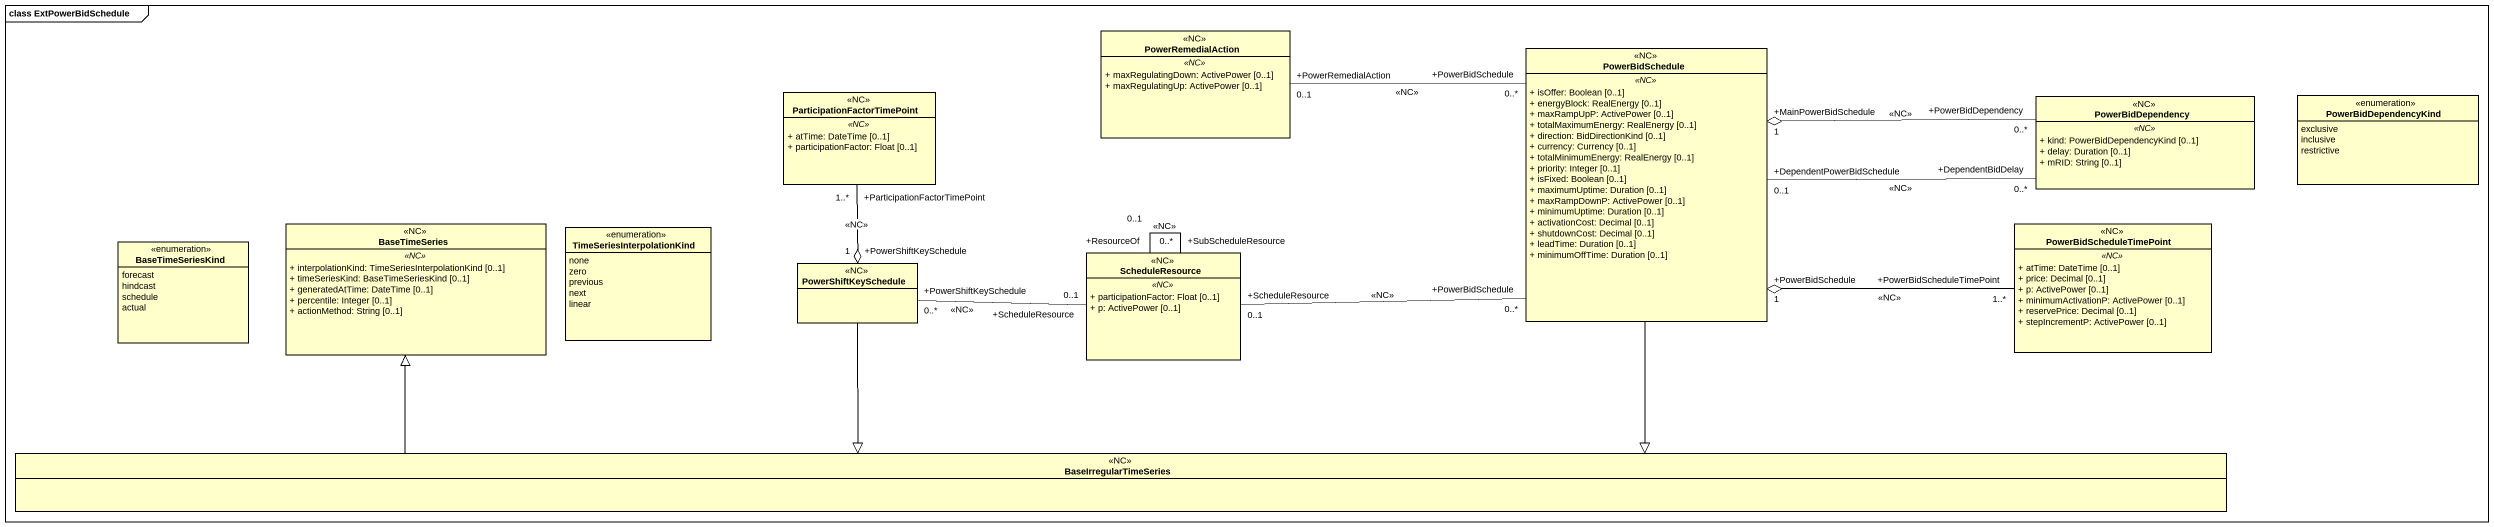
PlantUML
@startuml
mainframe class ExtPowerBidSchedule
hide circle
hide empty members
skinparam classAttributeIconSize 0
class PowerRemedialAction <<NC>> {
  .. <<NC>> ..
  + maxRegulatingDown: ActivePower [0..1]
  + maxRegulatingUp: ActivePower [0..1]
}
class PowerBidSchedule <<NC>> {
  .. <<NC>> ..
  + isOffer: Boolean [0..1]
  + energyBlock: RealEnergy [0..1]
  + maxRampUpP: ActivePower [0..1]
  + totalMaximumEnergy: RealEnergy [0..1]
  + direction: BidDirectionKind [0..1]
  + currency: Currency [0..1]
  + totalMinimumEnergy: RealEnergy [0..1]
  + priority: Integer [0..1]
  + isFixed: Boolean [0..1]
  + maximumUptime: Duration [0..1]
  + maxRampDownP: ActivePower [0..1]
  + minimumUptime: Duration [0..1]
  + activationCost: Decimal [0..1]
  + shutdownCost: Decimal [0..1]
  + leadTime: Duration [0..1]
  + minimumOffTime: Duration [0..1]
}
class ParticipationFactorTimePoint <<NC>> {
  .. <<NC>> ..
  + atTime: DateTime [0..1]
  + participationFactor: Float [0..1]
}
class PowerBidDependency <<NC>> {
  .. <<NC>> ..
  + kind: PowerBidDependencyKind [0..1]
  + delay: Duration [0..1]
  + mRID: String [0..1]
}
enum PowerBidDependencyKind {
  exclusive
  inclusive
  restrictive
}
class BaseTimeSeries <<NC>> {
  .. <<NC>> ..
  + interpolationKind: TimeSeriesInterpolationKind [0..1]
  + timeSeriesKind: BaseTimeSeriesKind [0..1]
  + generatedAtTime: DateTime [0..1]
  + percentile: Integer [0..1]
  + actionMethod: String [0..1]
}
enum TimeSeriesInterpolationKind {
  none
  zero
  previous
  next
  linear
}
class PowerBidScheduleTimePoint <<NC>> {
  .. <<NC>> ..
  + atTime: DateTime [0..1]
  + price: Decimal [0..1]
  + p: ActivePower [0..1]
  + minimumActivationP: ActivePower [0..1]
  + reservePrice: Decimal [0..1]
  + stepIncrementP: ActivePower [0..1]
}
enum BaseTimeSeriesKind {
  forecast
  hindcast
  schedule
  actual
}
class PowerShiftKeySchedule <<NC>>
class ScheduleResource <<NC>> {
  .. <<NC>> ..
  + participationFactor: Float [0..1]
  + p: ActivePower [0..1]
}
class BaseIrregularTimeSeries <<NC>>
PowerBidSchedule "+PowerBidSchedule\n0..*" -left- "+PowerRemedialAction\n0..1" PowerRemedialAction : <<NC>>
PowerBidSchedule "+PowerBidSchedule\n0..*" -left- "+ScheduleResource\n0..1" ScheduleResource : <<NC>>
PowerBidSchedule -left-|> BaseIrregularTimeSeries
ParticipationFactorTimePoint "+ParticipationFactorTimePoint\n1..*" --o "+PowerShiftKeySchedule\n1" PowerShiftKeySchedule : <<NC>>
PowerBidDependency "+PowerBidDependency\n0..*" -left-o "+MainPowerBidSchedule\n1" PowerBidSchedule : <<NC>>
PowerBidDependency "+DependentBidDelay\n0..*" -left- "+DependentPowerBidSchedule\n0..1" PowerBidSchedule : <<NC>>
PowerBidScheduleTimePoint "+PowerBidScheduleTimePoint\n1..*" -left-o "+PowerBidSchedule\n1" PowerBidSchedule : <<NC>>
PowerShiftKeySchedule "+PowerShiftKeySchedule\n0..*" -right- "+ScheduleResource\n0..1" ScheduleResource : <<NC>>
PowerShiftKeySchedule --|> BaseIrregularTimeSeries
ScheduleResource "+SubScheduleResource\n0..*" -- "+ResourceOf\n0..1" ScheduleResource : <<NC>>
BaseIrregularTimeSeries -left-|> BaseTimeSeries
@enduml
